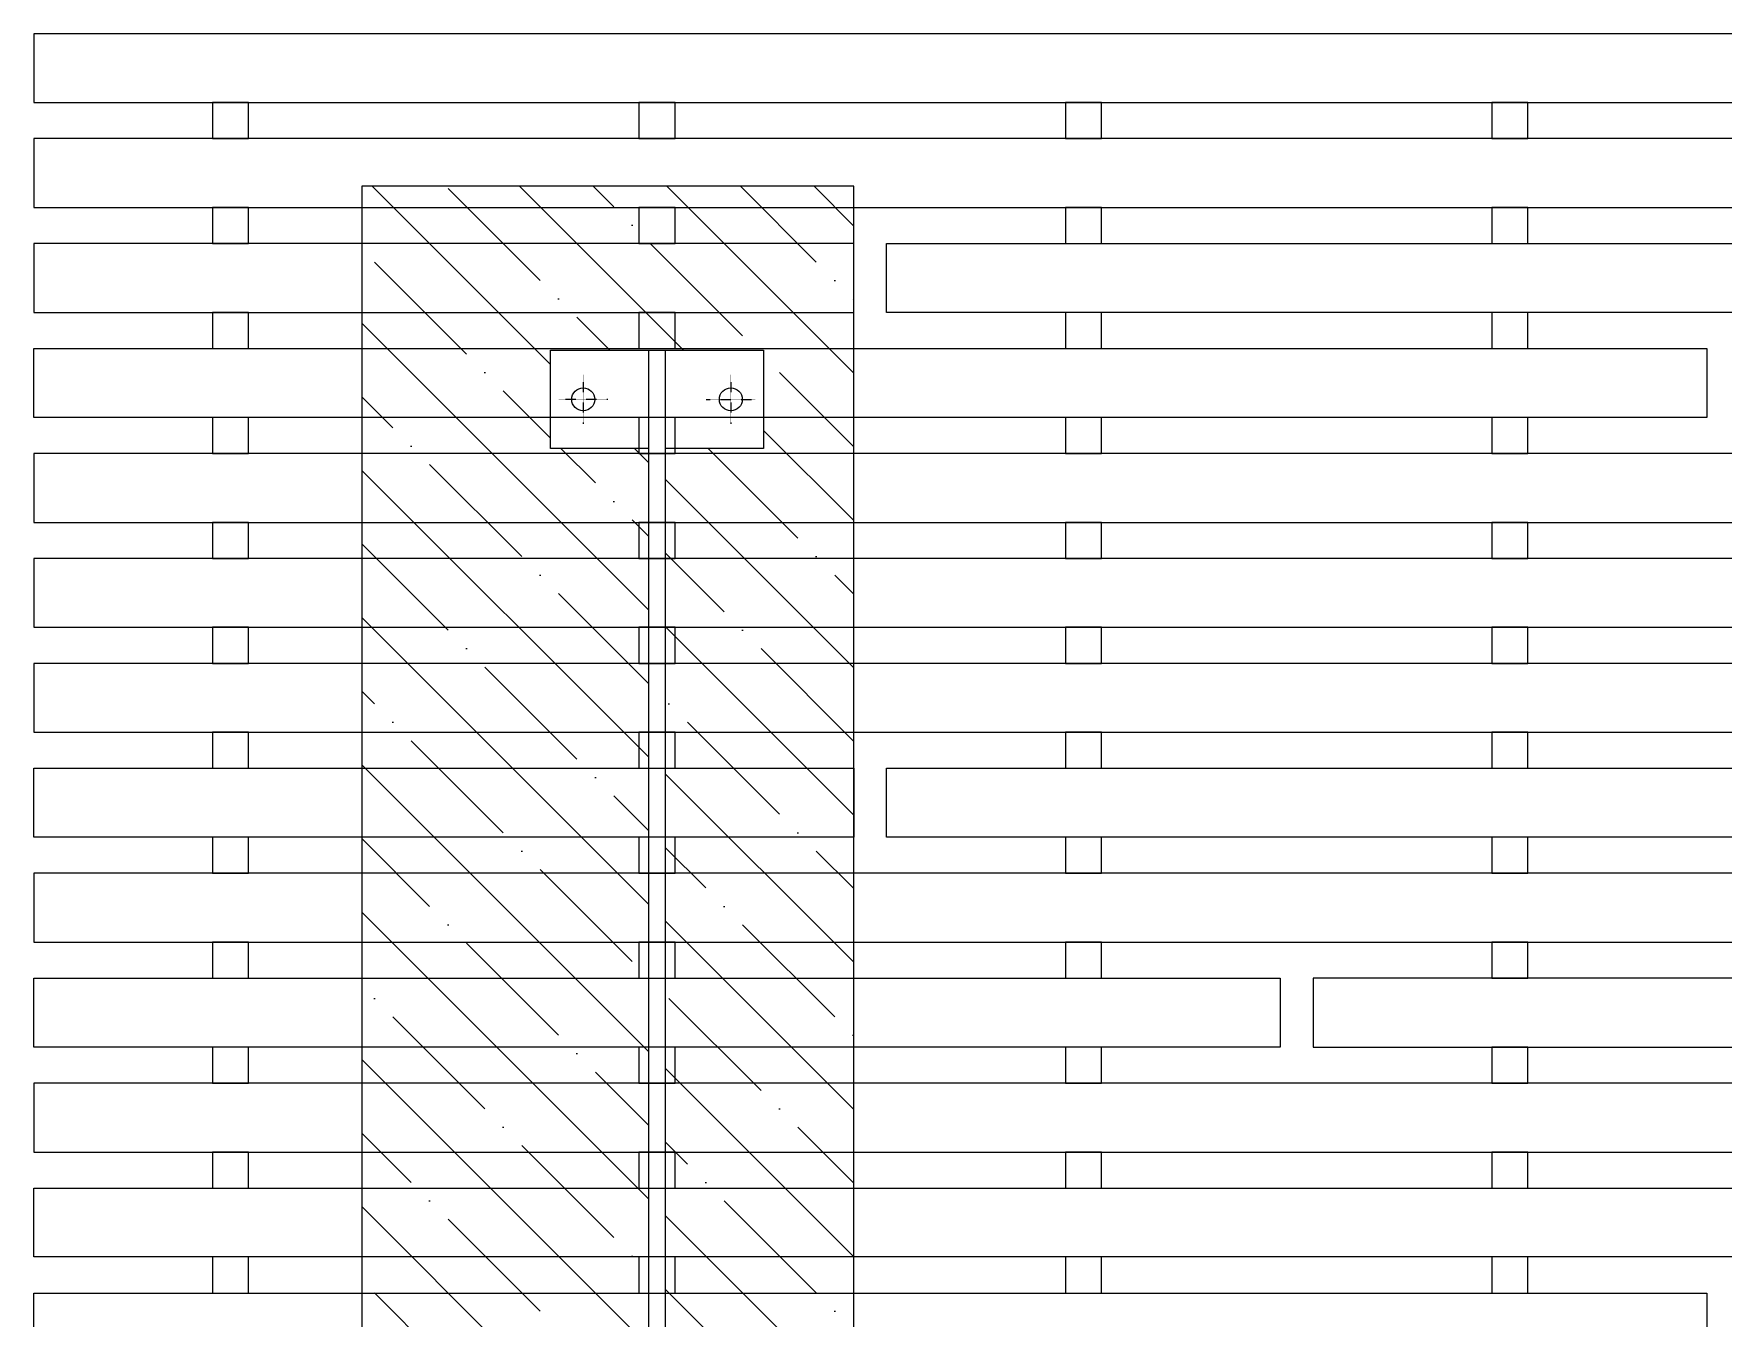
# Model space of a CAD drawing. Header units: millimetres. Extents: x 2594 to 11004, y 3085 to 9025.
# Drawn here: x 5225 to 6255, y 5732 to 6515 of the extents above; entities that cross this region are included whole.
import ezdxf

# ---------------------------------------------------------------- set-up
doc = ezdxf.new("R2010")
doc.units = ezdxf.units.MM
doc.header["$LTSCALE"] = 0.1
doc.linetypes.add('DashDot', pattern=[15, 9, -3, 0, -3])
doc.layers.add('SRAFY', color=251, linetype='Continuous', lineweight=13)

msp = doc.modelspace()

# ---------------------------------------------------------------- hatches: boundary and pattern name
at = {"layer": 'SRAFY', "lineweight": 15}
h = msp.add_hatch(dxfattribs=at)
h.set_pattern_fill('ANSI35', color=256, scale=10, angle=90, style=0)
h.paths.add_polyline_path([(5725.4, 6422.3), (5670.4, 6422.3), (5670.4, 6322.3), (5670.4, 6262.3), (5610.4, 6262.3), (5610.4, 5382.3), (5670.4, 5382.3), (5670.4, 5322.3), (5540.4, 5322.3), (5540.4, 5222.3), (5725.4, 5222.3)])
h.paths.add_polyline_path([(5600.4, 6262.3), (5540.4, 6262.3), (5540.4, 6322.3), (5670.4, 6322.3), (5670.4, 6422.3), (5425.4, 6422.3), (5425.4, 5222.3), (5540.4, 5222.3), (5540.4, 5322.3), (5540.4, 5382.3), (5600.4, 5382.3)])
h.paths.add_polyline_path([(7680.4, 6262.3), (7620.4, 6262.3), (7620.4, 6322.3), (7620.4, 6422.3), (7565.4, 6422.3), (7565.4, 5222.3), (7750.4, 5222.3), (7750.4, 5322.3), (7620.4, 5322.3), (7620.4, 5382.3), (7680.4, 5382.3)])
h.paths.add_polyline_path([(7865.4, 6422.3), (7620.4, 6422.3), (7620.4, 6322.3), (7750.4, 6322.3), (7750.4, 6262.3), (7690.4, 6262.3), (7690.4, 5382.3), (7750.4, 5382.3), (7750.4, 5322.3), (7750.4, 5222.3), (7865.4, 5222.3)])

# ---------------------------------------------------------------- linework, layer by layer
at = {"linetype": 'DashDot', "ltscale": 0.1}
for p, q in [((5560.4, 6307.3), (5560.4, 6277.3)), ((5650.4, 6307.3), (5650.4, 6277.3)), ((5575.4, 6292.3), (5545.4, 6292.3)), ((5635.4, 6292.3), (5665.4, 6292.3))]:
    msp.add_line(p, q, dxfattribs=at)
for points in [[(5225.4, 6473.3), (8065.4, 6473.3), (8065.4, 6515.3), (5225.4, 6515.3)], [(5356.4, 6451.3), (5356.4, 6473.3), (5334.4, 6473.3), (5334.4, 6451.3)], [(5616.4, 6451.3), (5616.4, 6473.3), (5594.4, 6473.3), (5594.4, 6451.3)], [(5876.4, 6451.3), (5876.4, 6473.3), (5854.4, 6473.3), (5854.4, 6451.3)], [(6136.4, 6451.3), (6136.4, 6473.3), (6114.4, 6473.3), (6114.4, 6451.3)], [(5225.4, 6409.3), (6505.4, 6409.3), (6505.4, 6451.3), (5225.4, 6451.3)], [(5725.4, 6422.3), (5425.4, 6422.3), (5425.4, 5222.3), (5725.4, 5222.3)], [(5356.4, 6387.3), (5356.4, 6409.3), (5334.4, 6409.3), (5334.4, 6387.3)], [(5616.4, 6387.3), (5616.4, 6409.3), (5594.4, 6409.3), (5594.4, 6387.3)], [(5876.4, 6387.3), (5876.4, 6409.3), (5854.4, 6409.3), (5854.4, 6387.3)], [(6136.4, 6387.3), (6136.4, 6409.3), (6114.4, 6409.3), (6114.4, 6387.3)], [(5725.4, 6387.3), (5225.4, 6387.3), (5225.4, 6345.3), (5725.4, 6345.3)], [(5745.4, 6387.3), (7025.4, 6387.3), (7025.4, 6345.3), (5745.4, 6345.3)], [(5356.4, 6323.3), (5356.4, 6345.3), (5334.4, 6345.3), (5334.4, 6323.3)], [(5616.4, 6323.3), (5616.4, 6345.3), (5594.4, 6345.3), (5594.4, 6323.3)], [(5876.4, 6323.3), (5876.4, 6345.3), (5854.4, 6345.3), (5854.4, 6323.3)], [(6136.4, 6323.3), (6136.4, 6345.3), (6114.4, 6345.3), (6114.4, 6323.3)], [(6245.4, 6281.3), (5225.4, 6281.3), (5225.4, 6323.3), (6245.4, 6323.3)], [(5610.4, 5322.3), (5600.4, 5322.3), (5600.4, 6322.3), (5610.4, 6322.3)], [(5356.4, 6259.3), (5356.4, 6281.3), (5334.4, 6281.3), (5334.4, 6259.3)], [(5616.4, 6259.3), (5616.4, 6281.3), (5594.4, 6281.3), (5594.4, 6259.3)], [(5876.4, 6259.3), (5876.4, 6281.3), (5854.4, 6281.3), (5854.4, 6259.3)], [(6136.4, 6259.3), (6136.4, 6281.3), (6114.4, 6281.3), (6114.4, 6259.3)], [(5225.4, 6217.3), (7285.4, 6217.3), (7285.4, 6259.3), (5225.4, 6259.3)], [(5356.4, 6195.3), (5356.4, 6217.3), (5334.4, 6217.3), (5334.4, 6195.3)], [(5616.4, 6195.3), (5616.4, 6217.3), (5594.4, 6217.3), (5594.4, 6195.3)], [(5876.4, 6195.3), (5876.4, 6217.3), (5854.4, 6217.3), (5854.4, 6195.3)], [(6136.4, 6195.3), (6136.4, 6217.3), (6114.4, 6217.3), (6114.4, 6195.3)], [(5225.4, 6153.3), (6765.4, 6153.3), (6765.4, 6195.3), (5225.4, 6195.3)], [(5356.4, 6131.3), (5356.4, 6153.3), (5334.4, 6153.3), (5334.4, 6131.3)], [(5616.4, 6131.3), (5616.4, 6153.3), (5594.4, 6153.3), (5594.4, 6131.3)], [(5876.4, 6131.3), (5876.4, 6153.3), (5854.4, 6153.3), (5854.4, 6131.3)], [(6136.4, 6131.3), (6136.4, 6153.3), (6114.4, 6153.3), (6114.4, 6131.3)], [(5225.4, 6089.3), (8065.4, 6089.3), (8065.4, 6131.3), (5225.4, 6131.3)], [(5356.4, 6067.3), (5356.4, 6089.3), (5334.4, 6089.3), (5334.4, 6067.3)], [(5616.4, 6067.3), (5616.4, 6089.3), (5594.4, 6089.3), (5594.4, 6067.3)], [(5876.4, 6067.3), (5876.4, 6089.3), (5854.4, 6089.3), (5854.4, 6067.3)], [(6136.4, 6067.3), (6136.4, 6089.3), (6114.4, 6089.3), (6114.4, 6067.3)], [(5725.4, 6025.3), (5225.4, 6025.3), (5225.4, 6067.3), (5725.4, 6067.3)], [(7025.4, 6025.3), (5745.4, 6025.3), (5745.4, 6067.3), (7025.4, 6067.3)], [(5356.4, 6003.3), (5356.4, 6025.3), (5334.4, 6025.3), (5334.4, 6003.3)], [(5616.4, 6003.3), (5616.4, 6025.3), (5594.4, 6025.3), (5594.4, 6003.3)], [(5876.4, 6003.3), (5876.4, 6025.3), (5854.4, 6025.3), (5854.4, 6003.3)], [(6136.4, 6003.3), (6136.4, 6025.3), (6114.4, 6025.3), (6114.4, 6003.3)], [(5225.4, 5961.3), (7025.4, 5961.3), (7025.4, 6003.3), (5225.4, 6003.3)], [(5356.4, 5939.3), (5356.4, 5961.3), (5334.4, 5961.3), (5334.4, 5939.3)], [(5616.4, 5939.3), (5616.4, 5961.3), (5594.4, 5961.3), (5594.4, 5939.3)], [(5876.4, 5939.3), (5876.4, 5961.3), (5854.4, 5961.3), (5854.4, 5939.3)], [(6136.4, 5939.3), (6136.4, 5961.3), (6114.4, 5961.3), (6114.4, 5939.3)], [(5985.4, 5897.3), (5225.4, 5897.3), (5225.4, 5939.3), (5985.4, 5939.3)], [(6005.4, 5897.3), (7025.4, 5897.3), (7025.4, 5939.3), (6005.4, 5939.3)], [(5356.4, 5875.3), (5356.4, 5897.3), (5334.4, 5897.3), (5334.4, 5875.3)], [(5616.4, 5875.3), (5616.4, 5897.3), (5594.4, 5897.3), (5594.4, 5875.3)], [(5876.4, 5875.3), (5876.4, 5897.3), (5854.4, 5897.3), (5854.4, 5875.3)], [(6136.4, 5875.3), (6136.4, 5897.3), (6114.4, 5897.3), (6114.4, 5875.3)], [(5225.4, 5833.3), (6505.4, 5833.3), (6505.4, 5875.3), (5225.4, 5875.3)], [(5356.4, 5811.3), (5356.4, 5833.3), (5334.4, 5833.3), (5334.4, 5811.3)], [(5616.4, 5811.3), (5616.4, 5833.3), (5594.4, 5833.3), (5594.4, 5811.3)], [(5876.4, 5811.3), (5876.4, 5833.3), (5854.4, 5833.3), (5854.4, 5811.3)], [(6136.4, 5811.3), (6136.4, 5833.3), (6114.4, 5833.3), (6114.4, 5811.3)], [(7025.4, 5769.3), (5225.4, 5769.3), (5225.4, 5811.3), (7025.4, 5811.3)], [(5356.4, 5747.3), (5356.4, 5769.3), (5334.4, 5769.3), (5334.4, 5747.3)], [(5616.4, 5747.3), (5616.4, 5769.3), (5594.4, 5769.3), (5594.4, 5747.3)], [(5876.4, 5747.3), (5876.4, 5769.3), (5854.4, 5769.3), (5854.4, 5747.3)], [(6136.4, 5747.3), (6136.4, 5769.3), (6114.4, 5769.3), (6114.4, 5747.3)], [(6245.4, 5705.3), (5225.4, 5705.3), (5225.4, 5747.3), (6245.4, 5747.3)]]:
    msp.add_lwpolyline(points, close=True)
msp.add_lwpolyline([(5600.4, 6262.3), (5540.4, 6262.3), (5540.4, 6322.3), (5670.4, 6322.3), (5670.4, 6262.3), (5610.4, 6262.3)])
for centre in [(5560.4, 6292.3), (5560.4, 6292.3), (5650.4, 6292.3), (5650.4, 6292.3)]:
    msp.add_circle(centre, 7)

doc.saveas('drawing.dxf')
